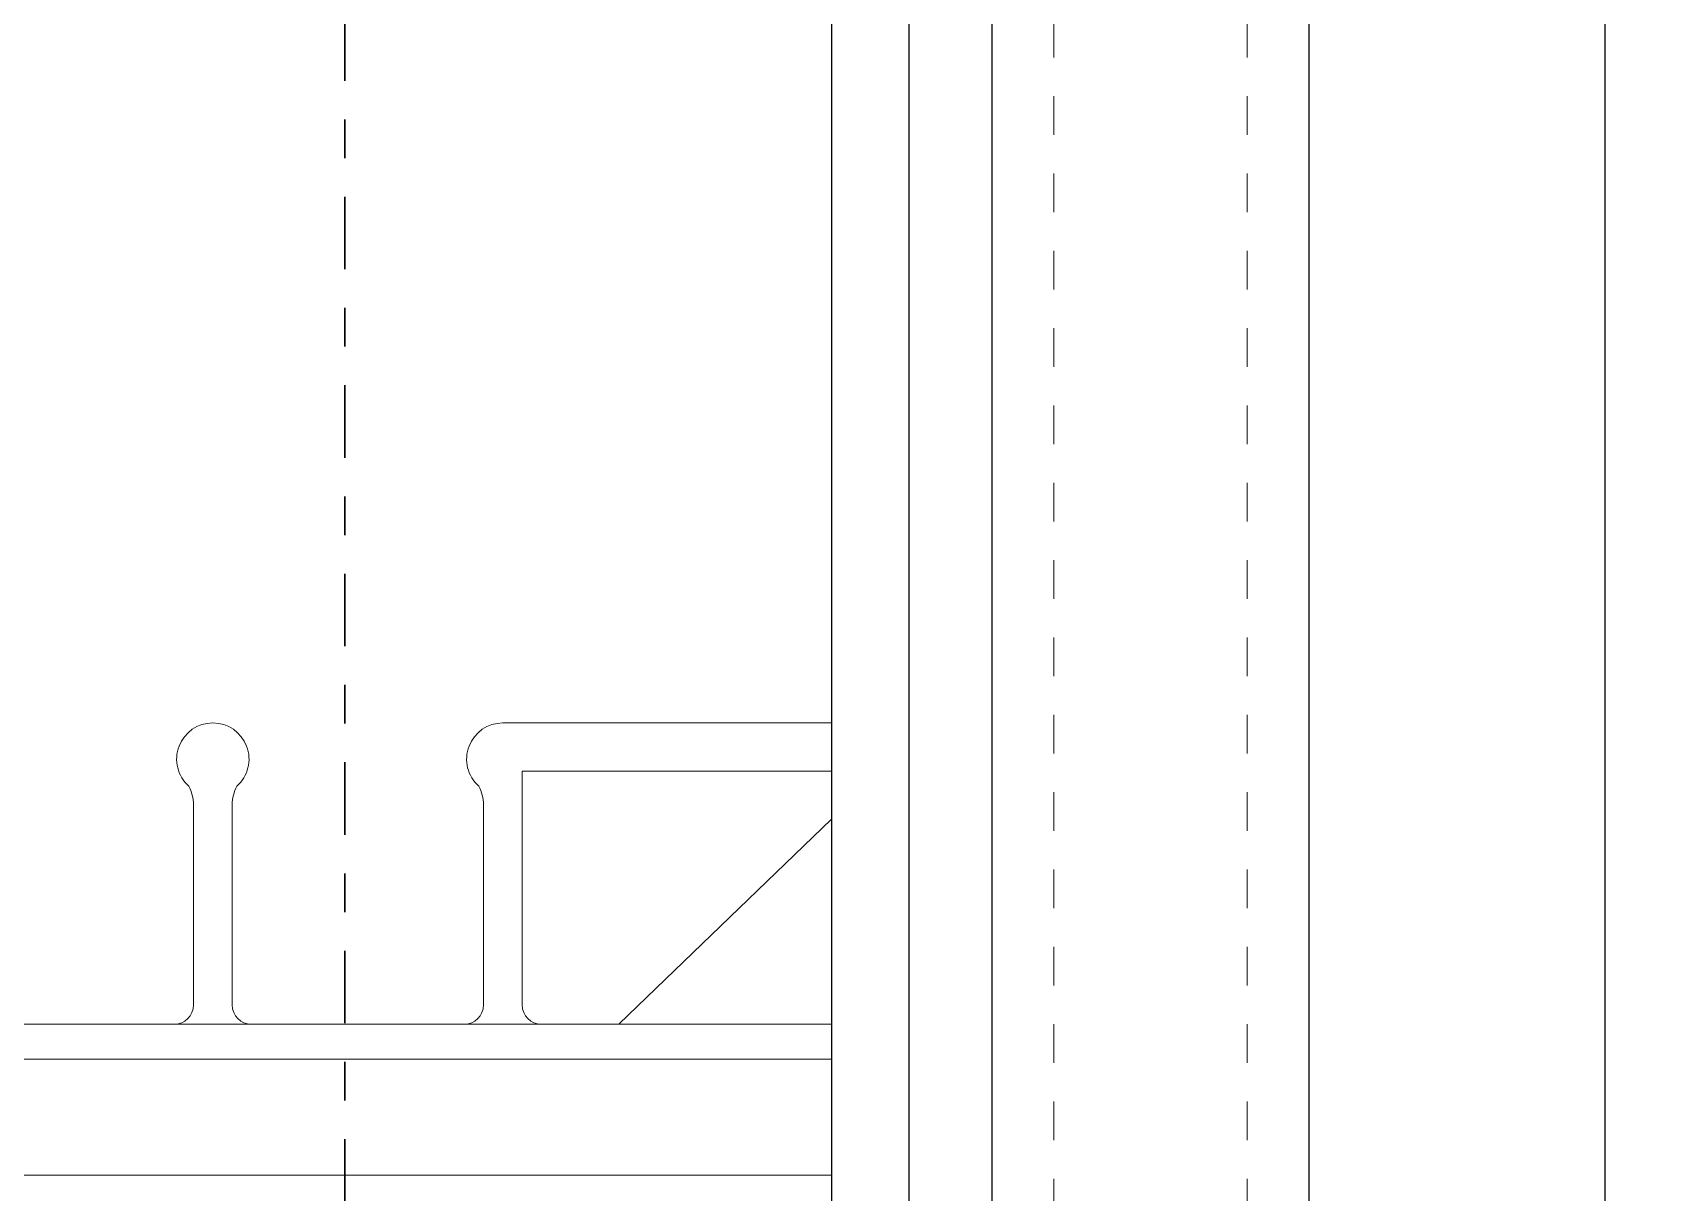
# Model space of a CAD drawing. Header units: inches. Extents: x -91.9 to -17, y 281.8 to 371.9.
# Drawn here: x -62.5 to -58.3, y 353.645 to 356.645 of the extents above; entities that cross this region are included whole.
import ezdxf

# ---------------------------------------------------------------- set-up
doc = ezdxf.new("R2010")
doc.units = ezdxf.units.IN
doc.header["$MEASUREMENT"] = 0
doc.linetypes.add('CENTER', pattern=[2, 1.25, -0.25, 0.25, -0.25])
doc.linetypes.add('DASHED2', pattern=[0.375, 0.25, -0.125])
for name, color, linetype, lineweight in [('A2 Hatch', 8, 'Continuous', 9), ('DETAILS', 7, 'Continuous', 13), ('DIM', 3, 'Continuous', 13), ('REBAR', 2, 'CENTER', 30)]:
    doc.layers.add(name, color=color, linetype=linetype, lineweight=lineweight)
doc.styles.add('ARCTEXT', font='arctext.shx', dxfattribs={"width": 0.85})
doc.dimstyles.new('ARCTEXT1-4', dxfattribs={"dimtxt": 4, "dimasz": 2, "dimexe": 2, "dimexo": 2, "dimgap": 2, "dimtad": 1, "dimdec": 4, "dimzin": 3, "dimdsep": 46, "dimlunit": 4, "dimtxsty": 'ARCTEXT', "dimblk": 'ARCHTICK', "dimcen": 2, "dimaunit": 1, "dimadec": 0, "dimazin": 0, "dimtfac": 1, "dimtdec": 4, "dimtmove": 2, "dimatfit": 3, "dimldrblk": 'arrow', "dimfxl": 1, "dimtolj": 1, "dimtzin": 0, "dimarcsym": 0})

# ---------------------------------------------------------------- blocks, each defined once
blk = doc.blocks.new('_ArchTick')
at = {"color": 0, "linetype": 'ByBlock', "const_width": 0.15}
blk.add_lwpolyline([(-0.5, -0.5), (0.5, 0.5)], dxfattribs=at)
blk = doc.blocks.new('arrow')
at = {"layer": 'DIM'}
blk.add_hatch(color=253, dxfattribs=at).paths.add_polyline_path([(-2, 0.5), (-2, -0.5), (0, 0)])
at = {"layer": 'DIM', "lineweight": 9}
for points in [[(-2, 0.9832), (-2, 0.5), (-2.4688, 0.6172)], [(0.3743, 0.0936), (0, 0)], [(0.3743, -0.0936), (0, 0)], [(-2, -0.9832), (-2, -0.5), (-2.4688, -0.6172)]]:
    blk.add_lwpolyline(points, dxfattribs=at)
at = {"layer": 'DIM', "lineweight": 15}
blk.add_lwpolyline([(0, 0), (-2, -0.5), (-2, 0.5), (0, 0)], dxfattribs=at)

msp = doc.modelspace()

# ---------------------------------------------------------------- linework, layer by layer
at = {"color": 1}
for p, q in [((-60.434, 357.5804), (-60.434, 345.0804)), ((-60.234, 357.3304), (-60.234, 345.0804)), ((-60.019, 357.0804), (-60.019, 345.0804)), ((-59.199, 357.0804), (-59.199, 345.0804)), ((-58.434, 357.0804), (-58.434, 345.0804))]:
    msp.add_line(p, q, dxfattribs=at)
at = {"layer": 'A2 Hatch', "linetype": 'DASHED2', "ltscale": 0.15}
for p, q in [((-59.859, 357.0804), (-59.859, 345.0804)), ((-59.359, 357.0804), (-59.359, 345.0804))]:
    msp.add_line(p, q, dxfattribs=at)
at = {"layer": 'DETAILS', "color": 6, "lineweight": 20}
for p, q in [((-61.284, 354.8597), (-60.434, 354.8597)), ((-61.234, 354.1304), (-61.234, 354.7347)), ((-61.234, 354.7347), (-60.434, 354.7347)), ((-62.084, 354.1304), (-62.084, 354.6483)), ((-61.984, 354.1304), (-61.984, 354.6483)), ((-61.334, 354.1304), (-61.334, 354.6483)), ((-60.984, 354.0804), (-60.434, 354.6107)), ((-64.434, 354.0804), (-60.434, 354.0804)), ((-62.134, 354.0804), (-62.734, 354.0804)), ((-62.134, 354.0804), (-61.934, 354.0804)), ((-61.384, 354.0804), (-61.934, 354.0804)), ((-61.384, 354.0804), (-61.184, 354.0804)), ((-61.184, 354.0804), (-60.984, 354.0804)), ((-60.434, 353.9904), (-64.434, 353.9904)), ((-60.434, 353.6904), (-64.434, 353.6904))]:
    msp.add_line(p, q, dxfattribs=at)
for centre, radius, start, end in [((-62.034, 354.7662), 0.0936, 311.7279, 228.2721), ((-61.284, 354.7662), 0.0936, 90, 228.272), ((-62.184, 354.6483), 0.1, 0, 28.6972), ((-61.884, 354.6483), 0.1, 151.3028, 180), ((-61.4462, 354.6452), 0.1123, 1.5997, 27.0975), ((-62.134, 354.1304), 0.05, 270, 0), ((-61.934, 354.1304), 0.05, 180, 270), ((-61.384, 354.1304), 0.05, 270, 0), ((-61.184, 354.1304), 0.05, 180, 270)]:
    msp.add_arc(centre, radius, start, end, dxfattribs=at)
at = {"layer": 'REBAR', "ltscale": 0.15}
msp.add_line((-61.6929, 361.0955), (-61.6929, 343.0955), dxfattribs=at)

# ---------------------------------------------------------------- leaders
at = {"layer": 'DIM'}
msp.add_leader([(-60.8142, 340.9742), (-38.6809, 367.3195), (-37.6809, 367.3195)], dimstyle='ARCTEXT1-4', override={"dimasz": 0.5, "dimtad": 0}, dxfattribs=at)

doc.saveas('drawing.dxf')
